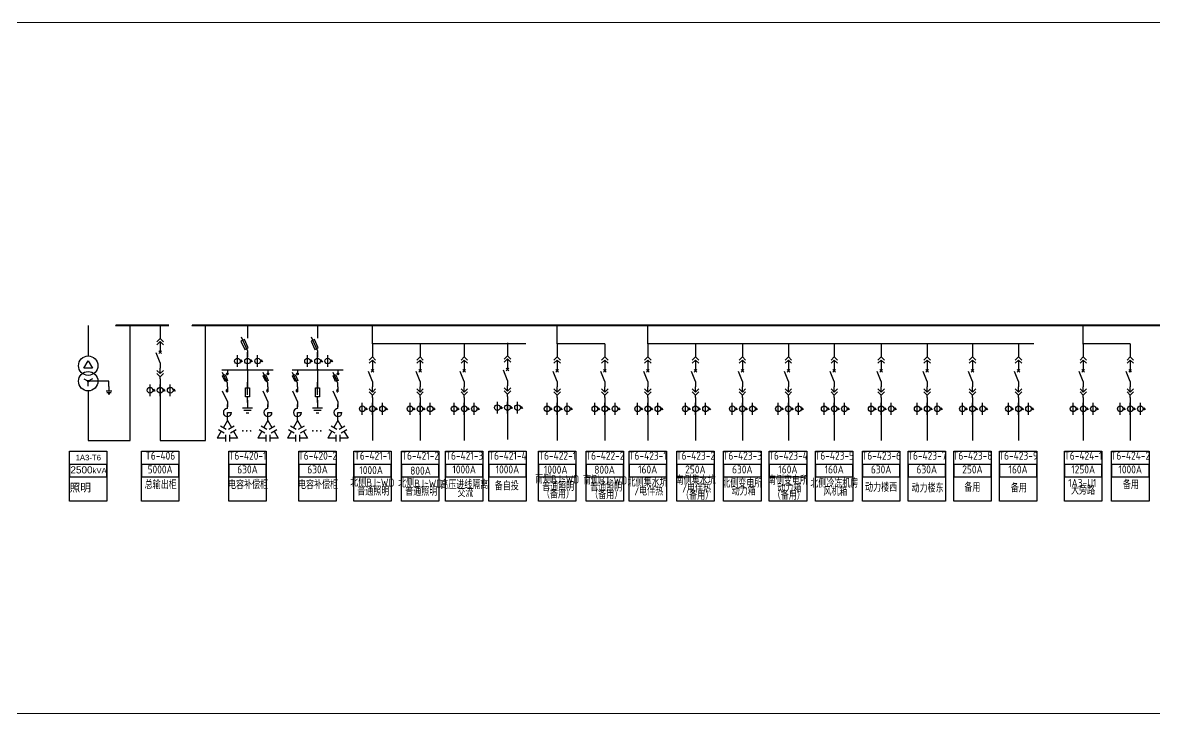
# Model space of a CAD drawing. Header units: millimetres. Extents: x -3460 to -460, y 6070 to 9130.
# Drawn here: x -2443 to -2285.5, y 8258.3 to 8354.4 of the extents above; entities that cross this region are included whole.
import ezdxf
from ezdxf.enums import TextEntityAlignment as Align

# ---------------------------------------------------------------- set-up
doc = ezdxf.new("R2010")
doc.units = ezdxf.units.MM
doc.header["$LTSCALE"] = 1000
doc.header["$MEASUREMENT"] = 0
doc.linetypes.add('CENTER', pattern=[2, 1.25, -0.25, 0.25, -0.25])
doc.linetypes.add('CONTINOUS', pattern=[0])
doc.styles.add('HZSONG', font='gbenor.shx', dxfattribs={"height": 1200, "bigfont": 'gbcbig.shx'})
doc.styles.get("Standard").update_dxf_attribs({"font": 'arial.ttf'})

# ---------------------------------------------------------------- blocks, each defined once
blk = doc.blocks.new('DYDQAA05')
at = {"color": 0}
blk.add_lwpolyline([(0, 0), (0, -7)], dxfattribs=at)
blk = doc.blocks.new('DYDQAA03')
at = {"color": 0}
for points in [[(0, 0), (0, -1.5)], [(-2.12, -3.62), (0, -1.5)], [(-2.12, -5.62), (0, -3.5)], [(2.12, -3.62), (0, -1.5)], [(2.12, -5.62), (0, -3.5)], [(0, -3.5), (0, -7)]]:
    blk.add_lwpolyline(points, dxfattribs=at)
blk = doc.blocks.new('DYDQAA09')
at = {"color": 0}
blk.add_lwpolyline([(0, 0), (0, -3.5)], dxfattribs=at)
blk.add_lwpolyline([(0, 0), (0, -3.5)], dxfattribs=at)
blk.add_lwpolyline([(0, 0), (0, -3.5)], dxfattribs=at)
blk.add_lwpolyline([(0, 0), (0, -3.5)], dxfattribs=at)
blk.add_lwpolyline([(0, 0), (0, -3.5)], dxfattribs=at)
blk.add_lwpolyline([(0, 0), (0, -3.5)], dxfattribs=at)
blk.add_lwpolyline([(0, 0), (0, -3.5)], dxfattribs=at)
blk.add_lwpolyline([(0, 0), (0, -3.5)], dxfattribs=at)
blk.add_lwpolyline([(0, 0), (0, -3.5)], dxfattribs=at)
blk = doc.blocks.new('DYDQ0201')
at = {"color": 0}
for points in [[(0.86, -0.86), (-0.86, 0.86)], [(-0.86, -0.86), (0.86, 0.86)], [(0, -7), (-2.61, -0.37)]]:
    blk.add_lwpolyline(points, dxfattribs=at)
blk = doc.blocks.new('DYDQAA04')
at = {"color": 0}
for points in [[(0, -3.5), (0, 0)], [(-2.12, -1.38), (0, -3.5)], [(-2.12, -3.38), (0, -5.5)], [(2.12, -1.38), (0, -3.5)], [(2.12, -3.38), (0, -5.5)], [(0, -7), (0, -5.5)]]:
    blk.add_lwpolyline(points, dxfattribs=at)
blk = doc.blocks.new('A$C03DD39B5')
for p, q in [((417, 475), (283, 392)), ((417, 422), (283, 339)), ((350, 333), (350, 467))]:
    blk.add_line(p, q)
blk.add_lwpolyline([(700, 167), (0, 167)])
blk.add_circle((350, 167), 167)
blk = doc.blocks.new('$element$00000530')
for points in [[(-0.291, -0.342), (-0.139, -0.275), (0.017, -0.625), (-0.136, -0.693), (-0.291, -0.342)], [(0, -1), (0, -0.78), (-0.283, -0.152)], [(-0.05, -0.183), (0.05, -0.183)], [(0, 0), (0, -0.183)]]:
    blk.add_lwpolyline(points)
blk.add_circle((0, -0.233), 0.05)
at = {"flags": 9}
blk.add_attdef('S', (0, 0), '', height=0.00000667, dxfattribs=at)
blk = doc.blocks.new('M_M4')
blk.add_line((-0.25, -0.2), (0, -0.75))
for points in [[(0, 0), (0, -0.25)], [(0, -0.75), (0, -1)]]:
    blk.add_lwpolyline(points)
blk.add_arc((-0.008, -0.192), 0.0589, 81.8699, 278.1301)
at = {"width": 0.8, "flags": 9}
blk.add_attdef('S', (0.25, -0.5), '', height=0.2, dxfattribs=at)
blk = doc.blocks.new('M_M23')
for p, q in [((0, -0.5), (-0.25, -0.5)), ((0, -0.25), (0, -0.5))]:
    blk.add_line(p, q)
for points in [[(0, 0), (0, -0.25)], [(0, -0.75), (0, -1)]]:
    blk.add_lwpolyline(points)
blk.add_arc((0, -0.5), 0.25, 270, 180)
at = {"width": 0.8, "flags": 9}
blk.add_attdef('S', (0.25, -0.5), '', height=0.2, dxfattribs=at)
blk = doc.blocks.new('M_M44IVD')
for points in [[(0, 0), (-0.2, -0.346)], [(0, 0), (0.2, -0.346)], [(-0.3, -0.52), (-0.5, -0.866)], [(-0.444, -0.436), (-0.156, -0.603)], [(-0.344, -0.263), (-0.056, -0.43)], [(0.056, -0.43), (0.344, -0.263)], [(0.156, -0.603), (0.444, -0.436)], [(0.3, -0.52), (0.5, -0.866)], [(-0.1, -0.866), (-0.5, -0.866)], [(-0.1, -0.699), (-0.1, -1.033)], [(0.1, -0.699), (0.1, -1.033)], [(0.5, -0.866), (0.1, -0.866)]]:
    blk.add_lwpolyline(points)
at = {"width": 0.8, "flags": 9}
blk.add_attdef('S', (0.25, -0.5), '', height=0.2, dxfattribs=at)
blk = doc.blocks.new('M_M17')
for p, q in [((-0.1, -0.717), (-0.1, -0.283)), ((-0.1, -0.283), (0.1, -0.283)), ((0, -0.383), (0, -0.717)), ((0.1, -0.283), (0.1, -0.717)), ((0.1, -0.717), (-0.1, -0.717))]:
    blk.add_line(p, q)
for points in [[(0, 0), (0, -0.283)], [(0, -0.717), (0, -1)]]:
    blk.add_lwpolyline(points)
for points in [[(-0.033, -0.567), (0.033, -0.567), (0, -0.367), (0.033, -0.567)], [(0.033, -0.567), (0, -0.367), (-0.033, -0.567), (0.033, -0.567)], [(0, -0.367), (-0.033, -0.567), (0.033, -0.567), (0, -0.367)]]:
    blk.add_solid(points)
at = {"width": 0.8, "flags": 9}
blk.add_attdef('S', (0.25, -0.5), '', height=0.2, dxfattribs=at)
blk = doc.blocks.new('M_M24')
for p, q in [((-0.25, -0.375), (0.25, -0.375)), ((-0.1875, -0.5), (0.1875, -0.5)), ((-0.0625, -0.625), (0.0625, -0.625))]:
    blk.add_line(p, q)
blk.add_lwpolyline([(0, 0), (0, -0.375)])
at = {"width": 0.8, "flags": 9}
blk.add_attdef('S', (0.25, -0.5), '', height=0.2, dxfattribs=at)

msp = doc.modelspace()

# ---------------------------------------------------------------- linework, layer by layer
at = {"color": 0}
for p, q in [((-2433.92, 8312.26, 2409.72), (-2433.92, 8308.01, -2201.22)), ((-2434.51, 8306.32, -2201.22), (-2433.92, 8307.34, -2201.22)), ((-2434.51, 8306.32, -2201.22), (-2433.92, 8307.34, -2201.22)), ((-2433.92, 8307.34, -2201.22), (-2433.33, 8306.32, -2201.22)), ((-2433.33, 8306.32, -2201.22), (-2434.51, 8306.32, -2201.22)), ((-2434.51, 8304.83, -2201.22), (-2433.92, 8304.5, -2201.22)), ((-2433.93, 8304.6, -2201.22), (-2434.02, 8304.51, -2201.22)), ((-2433.89, 8304.59, -2201.22), (-2434.02, 8304.46, -2201.22)), ((-2433.87, 8304.59, -2201.22), (-2434.01, 8304.45, -2201.22)), ((-2433.96, 8304.59, -2201.22), (-2434.01, 8304.54, -2201.22)), ((-2433.84, 8304.56, -2201.22), (-2433.99, 8304.42, -2201.22)), ((-2433.83, 8304.55, -2201.22), (-2433.97, 8304.41, -2201.22)), ((-2433.82, 8304.52, -2201.22), (-2433.94, 8304.4, -2201.22)), ((-2433.33, 8304.83, -2201.22), (-2433.92, 8304.5, -2201.22)), ((-2433.92, 8303.82, -2201.22), (-2433.92, 8304.5, -2201.22)), ((-2431.03, 8304.5, -2201.22), (-2433.92, 8304.5, -2201.22)), ((-2433.82, 8304.49, -2201.22), (-2433.92, 8304.4, -2201.22)), ((-2433.92, 8303.14, -2201.22), (-2433.92, 8296.23, -2201.22)), ((-2431.44, 8303.14, -2201.22), (-2430.63, 8303.14, -2201.22)), ((-2431.34, 8302.94, -2201.22), (-2430.73, 8302.94, -2201.22)), ((-2431.13, 8302.74, -2201.22), (-2430.93, 8302.74, -2201.22)), ((-2433.92, 8296.23, -2201.22), (-2428.06, 8296.23, -2201.22))]:
    msp.add_line(p, q, dxfattribs=at)
for p, q in [((-2428.06, 8296.23, -2201.22), (-2428.06, 8312.26, -415.83)), ((-2417.61, 8296.23, -415.83), (-2417.61, 8312.26, -415.83)), ((-2394.37, 8309.68, -1799.11), (-2394.37, 8312.26, -415.83)), ((-2394.37, 8309.68, -1799.11), (-2394.37, 8312.26, -415.83)), ((-2368.65, 8309.68, -1799.11), (-2368.65, 8312.26, -415.83)), ((-2368.65, 8309.68, -1799.11), (-2368.65, 8312.26, -415.83)), ((-2356.04, 8309.68, -1799.11), (-2356.04, 8312.26, -415.83)), ((-2356.04, 8309.68, -1799.11), (-2356.04, 8312.26, -415.83)), ((-2295.43, 8309.68, -1642.74), (-2295.43, 8312.26, -259.46)), ((-2373.03, 8309.68, -1799.16), (-2394.37, 8309.68, -1799.16)), ((-2362.01, 8309.68, -1799.16), (-2368.65, 8309.68, -1799.16)), ((-2302.32, 8309.68, 918.96), (-2356.04, 8309.68, -1799.16)), ((-2288.88, 8309.68, -1642.74), (-2295.52, 8309.68, -1642.74)), ((-2414.55, 8306.06, -415.83), (-2414.55, 8305.66, -415.83)), ((-2411.75, 8306.15, -415.83), (-2411.75, 8306.49, -415.83)), ((-2404.8, 8306.06, -415.83), (-2404.8, 8305.66, -415.83)), ((-2402, 8306.15, -415.83), (-2402, 8306.49, -415.83)), ((-2423.91, 8304.02, -415.83), (-2423.91, 8302.38, -415.83)), ((-2423.91, 8302.38, -415.83), (-2423.91, 8296.23, -415.83)), ((-2394.37, 8301.44, 402.06), (-2394.37, 8299.8, 402.06)), ((-2387.73, 8301.44, 402.06), (-2387.73, 8299.8, 402.06)), ((-2381.58, 8301.44, 402.06), (-2381.58, 8299.8, 402.06)), ((-2375.57, 8301.6, 402.06), (-2375.57, 8299.96, 402.06)), ((-2368.65, 8301.44, 402.06), (-2368.65, 8299.8, 402.06)), ((-2362.01, 8301.44, 402.06), (-2362.01, 8299.8, 402.06)), ((-2356.04, 8301.44, 402.06), (-2356.04, 8299.8, 402.06)), ((-2349.4, 8301.44, 402.06), (-2349.4, 8299.8, 402.06)), ((-2342.87, 8301.44, 402.06), (-2342.87, 8299.8, 402.06)), ((-2336.47, 8301.44, 402.06), (-2336.47, 8299.8, 402.06)), ((-2330.08, 8301.44, 3120.18), (-2330.08, 8299.8, 3120.18)), ((-2323.55, 8301.44, 3120.18), (-2323.55, 8299.8, 3120.18)), ((-2317.15, 8301.44, 3120.18), (-2317.15, 8299.8, 3120.18)), ((-2310.84, 8301.44, 3012.95), (-2310.84, 8299.8, 3012.95)), ((-2304.44, 8301.44, 3012.95), (-2304.44, 8299.8, 3012.95)), ((-2295.43, 8301.44, 558.48), (-2295.43, 8299.8, 558.48)), ((-2288.88, 8301.44, 558.48), (-2288.88, 8299.8, 558.48)), ((-2394.37, 8299.8, 402.06), (-2394.37, 8296.23, 402.06)), ((-2387.73, 8299.8, 402.06), (-2387.73, 8296.23, 402.06)), ((-2381.58, 8299.8, 402.06), (-2381.58, 8296.23, 402.06)), ((-2375.57, 8299.96, 402.06), (-2375.57, 8296.39, 402.06)), ((-2368.65, 8299.8, 402.06), (-2368.65, 8296.23, 402.06)), ((-2362.01, 8299.8, 402.06), (-2362.01, 8296.23, 402.06)), ((-2356.04, 8299.8, 402.06), (-2356.04, 8296.23, 402.06)), ((-2349.4, 8299.8, 402.06), (-2349.4, 8296.23, 402.06)), ((-2342.87, 8299.8, 402.06), (-2342.87, 8296.23, 402.06)), ((-2336.47, 8299.8, 402.06), (-2336.47, 8296.23, 402.06)), ((-2330.08, 8299.8, 3120.18), (-2330.08, 8296.23, 3120.18)), ((-2323.55, 8299.8, 3120.18), (-2323.55, 8296.23, 3120.18)), ((-2317.15, 8299.8, 3120.18), (-2317.15, 8296.23, 3120.18)), ((-2310.84, 8299.8, 3012.95), (-2310.84, 8296.23, 3012.95)), ((-2304.44, 8299.8, 3012.95), (-2304.44, 8296.23, 3012.95)), ((-2295.43, 8299.8, 558.48), (-2295.43, 8296.23, 558.48)), ((-2288.88, 8299.8, 558.48), (-2288.88, 8296.23, 558.48)), ((-2423.91, 8296.23, -415.83), (-2417.61, 8296.23, -415.83))]:
    msp.add_line(p, q)
at = {"linetype": 'Continuous'}
for p, q in [((-2412.62, 8310.65, -415.83), (-2411.75, 8308.72, -415.83)), ((-2402.87, 8310.65, -415.83), (-2402, 8308.72, -415.83)), ((-2411.75, 8308.27, -415.83), (-2411.75, 8308.56, -415.83)), ((-2411.75, 8307.8, -415.83), (-2411.75, 8308.44, -415.83)), ((-2402, 8308.27, -415.83), (-2402, 8308.56, -415.83)), ((-2402, 8307.8, -415.83), (-2402, 8308.44, -415.83)), ((-2415.3, 8306.06, -415.83), (-2408.19, 8306.06, -415.83)), ((-2411.75, 8306.06, -415.83), (-2411.75, 8303.6, -415.83)), ((-2405.55, 8306.06, -415.83), (-2398.44, 8306.06, -415.83)), ((-2402, 8306.06, -415.83), (-2402, 8303.6, -415.83))]:
    msp.add_line(p, q, dxfattribs=at)
at = {"color": 0, "linetype": 'CENTER', "ltscale": 0.5}
msp.add_line((-2431.03, 8303.75, -2201.22), (-2431.03, 8304.5, -2201.22), dxfattribs=at)
at = {"color": 1, "lineweight": 13, "ltscale": 0.001071}
msp.add_lwpolyline([(-2600.55, 8354.38), (-1891.29, 8354.38), (-1891.29, 8258.29), (-2600.55, 8258.29)], close=True, dxfattribs=at)
at = {"color": 1, "lineweight": 40, "ltscale": 100, "elevation": -415.83}
for points in [[(-2422.7, 8312.26), (-2430.07, 8312.26), (-2430.07, 8312.26)], [(-2188.6, 8312.26), (-2419.43, 8312.26), (-2419.43, 8312.26)]]:
    msp.add_lwpolyline(points, dxfattribs=at)
at = {"linetype": 'Continuous', "elevation": -415.83}
for points in [[(-2411.75, 8312.26), (-2411.75, 8310.47)], [(-2402, 8312.26), (-2402, 8310.47)], [(-2411.75, 8311.35), (-2411.75, 8310.47)], [(-2402, 8311.35), (-2402, 8310.47)], [(-2411.75, 8308.72), (-2411.75, 8307.84)], [(-2402, 8308.72), (-2402, 8307.84)]]:
    msp.add_lwpolyline(points, dxfattribs=at)
for points in [[(-2412.13, 8308.92), (-2411.65, 8309.14), (-2412.18, 8310.31), (-2412.66, 8310.09)], [(-2402.38, 8308.92), (-2401.9, 8309.14), (-2402.43, 8310.31), (-2402.91, 8310.09)]]:
    msp.add_lwpolyline(points, close=True, dxfattribs=at)
at = {"color": 0, "elevation": -2201.22}
msp.add_lwpolyline([(-2431.03, 8303.75), (-2431.03, 8303.14)], dxfattribs=at)
at = {"lineweight": -2, "ltscale": 100, "const_width": 0.117, "elevation": -702.11}
for points in [[(-2412.46, 8297.59, 1), (-2412.34, 8297.59, 1)], [(-2411.92, 8297.59, 1), (-2411.8, 8297.59, 1)], [(-2411.37, 8297.59, 1), (-2411.25, 8297.59, 1)], [(-2402.71, 8297.59, 1), (-2402.59, 8297.59, 1)], [(-2402.17, 8297.59, 1), (-2402.05, 8297.59, 1)], [(-2401.62, 8297.59, 1), (-2401.5, 8297.59, 1)]]:
    msp.add_lwpolyline(points, format="xyb", close=True, dxfattribs=at)
for points, elevation in [([(-2436.52, 8294.75), (-2431.32, 8294.75), (-2431.32, 8287.79), (-2436.52, 8287.79)], -1233.77), ([(-2426.51, 8294.75), (-2421.3, 8294.75), (-2421.3, 8287.79), (-2426.51, 8287.79)], -1233.77), ([(-2414.35, 8294.75), (-2409.14, 8294.75), (-2409.14, 8287.79), (-2414.35, 8287.79)], -259.46), ([(-2404.6, 8294.75), (-2399.39, 8294.75), (-2399.39, 8287.79), (-2404.6, 8287.79)], -259.46), ([(-2396.97, 8294.75), (-2391.76, 8294.75), (-2391.76, 8287.79), (-2396.97, 8287.79)], -415.88), ([(-2390.33, 8294.75), (-2385.12, 8294.75), (-2385.12, 8287.79), (-2390.33, 8287.79)], -415.88), ([(-2384.19, 8294.75), (-2378.98, 8294.75), (-2378.98, 8287.79), (-2384.19, 8287.79)], -415.88), ([(-2378.17, 8294.75), (-2372.96, 8294.75), (-2372.96, 8287.79), (-2378.17, 8287.79)], -60.46), ([(-2371.25, 8294.75), (-2366.04, 8294.75), (-2366.04, 8287.79), (-2371.25, 8287.79)], -415.88), ([(-2364.61, 8294.75), (-2359.4, 8294.75), (-2359.4, 8287.79), (-2364.61, 8287.79)], -415.88), ([(-2358.65, 8294.75), (-2353.44, 8294.75), (-2353.44, 8287.79), (-2358.65, 8287.79)], -415.88), ([(-2352.01, 8294.75), (-2346.8, 8294.75), (-2346.8, 8287.79), (-2352.01, 8287.79)], -415.88), ([(-2345.48, 8294.75), (-2340.27, 8294.75), (-2340.27, 8287.79), (-2345.48, 8287.79)], -415.88), ([(-2339.13, 8294.75), (-2333.92, 8294.75), (-2333.92, 8287.79), (-2339.13, 8287.79)], -415.88), ([(-2332.69, 8294.75), (-2327.48, 8294.75), (-2327.48, 8287.79), (-2332.69, 8287.79)], 2302.24), ([(-2326.16, 8294.75), (-2320.95, 8294.75), (-2320.95, 8287.79), (-2326.16, 8287.79)], 2302.24), ([(-2319.81, 8294.75), (-2314.6, 8294.75), (-2314.6, 8287.79), (-2319.81, 8287.79)], 2302.24), ([(-2313.45, 8294.75), (-2308.24, 8294.75), (-2308.24, 8287.79), (-2313.45, 8287.79)], 2195.01), ([(-2307.1, 8294.75), (-2301.89, 8294.75), (-2301.89, 8287.79), (-2307.1, 8287.79)], 2195.01), ([(-2298.04, 8294.75), (-2292.83, 8294.75), (-2292.83, 8287.79), (-2298.04, 8287.79)], -259.46), ([(-2291.49, 8294.75), (-2286.28, 8294.75), (-2286.28, 8287.79), (-2291.49, 8287.79)], -259.46), ([(-2436.52, 8291.19), (-2431.32, 8291.19), (-2431.32, 8292.93), (-2436.52, 8292.93)], -1233.77), ([(-2426.51, 8291.19), (-2421.3, 8291.19), (-2421.3, 8292.93), (-2426.51, 8292.93)], -1233.77), ([(-2414.35, 8291.19), (-2409.14, 8291.19), (-2409.14, 8292.93), (-2414.35, 8292.93)], -259.46), ([(-2404.6, 8291.19), (-2399.39, 8291.19), (-2399.39, 8292.93), (-2404.6, 8292.93)], -259.46), ([(-2396.97, 8291.19), (-2391.76, 8291.19), (-2391.76, 8292.93), (-2396.97, 8292.93)], -415.88), ([(-2390.33, 8291.19), (-2385.12, 8291.19), (-2385.12, 8292.93), (-2390.33, 8292.93)], -415.88), ([(-2384.19, 8291.19), (-2378.98, 8291.19), (-2378.98, 8292.93), (-2384.19, 8292.93)], -415.88), ([(-2378.17, 8291.19), (-2372.96, 8291.19), (-2372.96, 8292.93), (-2378.17, 8292.93)], -60.46), ([(-2371.25, 8291.19), (-2366.04, 8291.19), (-2366.04, 8292.93), (-2371.25, 8292.93)], -415.88), ([(-2364.61, 8291.19), (-2359.4, 8291.19), (-2359.4, 8292.93), (-2364.61, 8292.93)], -415.88), ([(-2358.65, 8291.19), (-2353.44, 8291.19), (-2353.44, 8292.93), (-2358.65, 8292.93)], -415.88), ([(-2352.01, 8291.19), (-2346.8, 8291.19), (-2346.8, 8292.93), (-2352.01, 8292.93)], -415.88), ([(-2345.48, 8291.19), (-2340.27, 8291.19), (-2340.27, 8292.93), (-2345.48, 8292.93)], -415.88), ([(-2339.13, 8291.19), (-2333.92, 8291.19), (-2333.92, 8292.93), (-2339.13, 8292.93)], -415.88), ([(-2332.69, 8291.19), (-2327.48, 8291.19), (-2327.48, 8292.93), (-2332.69, 8292.93)], 2302.24), ([(-2326.16, 8291.19), (-2320.95, 8291.19), (-2320.95, 8292.93), (-2326.16, 8292.93)], 2302.24), ([(-2319.81, 8291.19), (-2314.6, 8291.19), (-2314.6, 8292.93), (-2319.81, 8292.93)], 2302.24), ([(-2313.45, 8291.19), (-2308.24, 8291.19), (-2308.24, 8292.93), (-2313.45, 8292.93)], 2195.01), ([(-2307.1, 8291.19), (-2301.89, 8291.19), (-2301.89, 8292.93), (-2307.1, 8292.93)], 2195.01), ([(-2298.04, 8291.19), (-2292.83, 8291.19), (-2292.83, 8292.93), (-2298.04, 8292.93)], -259.46), ([(-2291.49, 8291.19), (-2286.28, 8291.19), (-2286.28, 8292.93), (-2291.49, 8292.93)], -259.46)]:
    msp.add_lwpolyline(points, close=True, dxfattribs=dict(elevation=elevation))
at = {"color": 0, "linetype": 'CONTINOUS'}
for centre in [(-2433.92, 8306.66, -2201.22), (-2433.92, 8304.5, -2201.22)]:
    msp.add_circle(centre, 1.35, dxfattribs=at)
for centre in [(-2411.75, 8306.06, -415.83), (-2402, 8306.06, -415.83)]:
    msp.add_circle(centre, 0.0936)
at = {"color": 0}
msp.add_circle((-2433.92, 8304.5, -2201.22), 0.101, dxfattribs=at)

# ---------------------------------------------------------------- block references
for name, p, xscale, yscale, zscale in [('DYDQAA05', (-2423.91, 8312.26, -2617.05), 0.2128962921302706, 0.2128962921302706, 0.2128962921302706), ('DYDQAA03', (-2423.91, 8310.77, -2617.05), 0.2128962921302706, 0.2128962921302706, 0.2128962921302706), ('DYDQ0201', (-2423.91, 8308.53, -2617.05), 0.2128962921302706, 0.2128962921302706, 0.2128962921302706), ('DYDQAA09', (-2423.91, 8309.28, -2617.05), 0.2128962921302706, 0.2128962921302706, 0.2128962921302706), ('DYDQAA05', (-2394.37, 8309.68, -1799.16), 0.2128962921302706, 0.2128962921302706, 0.2128962921302706), ('DYDQAA05', (-2387.73, 8309.68, -1799.16), 0.2128962921302706, 0.2128962921302706, 0.2128962921302706), ('DYDQAA05', (-2381.58, 8309.68, -1799.16), 0.2128962921302706, 0.2128962921302706, 0.2128962921302706), ('DYDQAA05', (-2375.57, 8309.84, -1799.16), 0.2128962921302706, 0.2128962921302706, 0.2128962921302706), ('DYDQAA05', (-2368.65, 8309.68, -1799.16), 0.2128962921302706, 0.2128962921302706, 0.2128962921302706), ('DYDQAA05', (-2362.01, 8309.68, -1799.16), 0.2128962921302706, 0.2128962921302706, 0.2128962921302706), ('DYDQAA05', (-2356.04, 8309.68, -1799.16), 0.2128962921302706, 0.2128962921302706, 0.2128962921302706), ('DYDQAA05', (-2349.4, 8309.68, -1799.16), 0.2128962921302706, 0.2128962921302706, 0.2128962921302706), ('DYDQAA05', (-2342.87, 8309.68, -1799.16), 0.2128962921302706, 0.2128962921302706, 0.2128962921302706), ('DYDQAA05', (-2336.47, 8309.68, -1799.16), 0.2128962921302706, 0.2128962921302706, 0.2128962921302706), ('DYDQAA05', (-2330.08, 8309.68, 918.96), 0.2128962921302706, 0.2128962921302706, 0.2128962921302706), ('DYDQAA05', (-2323.55, 8309.68, 918.96), 0.2128962921302706, 0.2128962921302706, 0.2128962921302706), ('DYDQAA05', (-2317.15, 8309.68, 918.96), 0.2128962921302706, 0.2128962921302706, 0.2128962921302706), ('DYDQAA05', (-2310.84, 8309.68, 811.73), 0.2128962921302706, 0.2128962921302706, 0.2128962921302706), ('DYDQAA05', (-2304.44, 8309.68, 811.73), 0.2128962921302706, 0.2128962921302706, 0.2128962921302706), ('DYDQAA05', (-2295.43, 8309.68, -1642.74), 0.2128962921302706, 0.2128962921302706, 0.2128962921302706), ('DYDQAA05', (-2288.88, 8309.68, -1642.74), 0.2128962921302706, 0.2128962921302706, 0.2128962921302706), ('DYDQAA03', (-2394.37, 8308.19, -1799.16), 0.2128962921302706, 0.2128962921302706, 0.2128962921302706), ('DYDQAA03', (-2387.73, 8308.19, -1799.16), 0.2128962921302706, 0.2128962921302706, 0.2128962921302706), ('DYDQAA03', (-2381.58, 8308.19, -1799.16), 0.2128962921302706, 0.2128962921302706, 0.2128962921302706), ('DYDQAA03', (-2375.57, 8308.35, -1799.16), 0.2128962921302706, 0.2128962921302706, 0.2128962921302706), ('DYDQAA03', (-2368.65, 8308.19, -1799.16), 0.2128962921302706, 0.2128962921302706, 0.2128962921302706), ('DYDQAA03', (-2362.01, 8308.19, -1799.16), 0.2128962921302706, 0.2128962921302706, 0.2128962921302706), ('DYDQAA03', (-2356.04, 8308.19, -1799.16), 0.2128962921302706, 0.2128962921302706, 0.2128962921302706), ('DYDQAA03', (-2349.4, 8308.19, -1799.16), 0.2128962921302706, 0.2128962921302706, 0.2128962921302706), ('DYDQAA03', (-2342.87, 8308.19, -1799.16), 0.2128962921302706, 0.2128962921302706, 0.2128962921302706), ('DYDQAA03', (-2336.47, 8308.19, -1799.16), 0.2128962921302706, 0.2128962921302706, 0.2128962921302706), ('DYDQAA03', (-2330.08, 8308.19, 918.96), 0.2128962921302706, 0.2128962921302706, 0.2128962921302706), ('DYDQAA03', (-2323.55, 8308.19, 918.96), 0.2128962921302706, 0.2128962921302706, 0.2128962921302706), ('DYDQAA03', (-2317.15, 8308.19, 918.96), 0.2128962921302706, 0.2128962921302706, 0.2128962921302706), ('DYDQAA03', (-2310.84, 8308.19, 811.73), 0.2128962921302706, 0.2128962921302706, 0.2128962921302706), ('DYDQAA03', (-2304.44, 8308.19, 811.73), 0.2128962921302706, 0.2128962921302706, 0.2128962921302706), ('DYDQAA03', (-2295.43, 8308.19, -1642.74), 0.2128962921302706, 0.2128962921302706, 0.2128962921302706), ('DYDQAA03', (-2288.88, 8308.19, -1642.74), 0.2128962921302706, 0.2128962921302706, 0.2128962921302706), ('DYDQAA04', (-2423.91, 8306.3, -2617.05), 0.2128962921302706, 0.2128962921302706, 0.2128962921302706), ('DYDQAA09', (-2423.91, 8307.04, -2617.05), 0.2128962921302706, 0.2128962921302706, 0.2128962921302706), ('DYDQ0201', (-2394.37, 8305.95, -1799.16), 0.2128962921302706, 0.2128962921302706, 0.2128962921302706), ('DYDQAA09', (-2394.37, 8306.7, -1799.16), 0.2128962921302706, 0.2128962921302706, 0.2128962921302706), ('DYDQ0201', (-2387.73, 8305.95, -1799.16), 0.2128962921302706, 0.2128962921302706, 0.2128962921302706), ('DYDQAA09', (-2387.73, 8306.7, -1799.16), 0.2128962921302706, 0.2128962921302706, 0.2128962921302706), ('DYDQ0201', (-2381.58, 8305.95, -1799.16), 0.2128962921302706, 0.2128962921302706, 0.2128962921302706), ('DYDQAA09', (-2381.58, 8306.7, -1799.16), 0.2128962921302706, 0.2128962921302706, 0.2128962921302706), ('DYDQ0201', (-2375.57, 8306.11, -1799.16), 0.2128962921302706, 0.2128962921302706, 0.2128962921302706), ('DYDQAA09', (-2375.57, 8306.86, -1799.16), 0.2128962921302706, 0.2128962921302706, 0.2128962921302706), ('DYDQ0201', (-2368.65, 8305.95, -1799.16), 0.2128962921302706, 0.2128962921302706, 0.2128962921302706), ('DYDQAA09', (-2368.65, 8306.7, -1799.16), 0.2128962921302706, 0.2128962921302706, 0.2128962921302706), ('DYDQ0201', (-2362.01, 8305.95, -1799.16), 0.2128962921302706, 0.2128962921302706, 0.2128962921302706), ('DYDQAA09', (-2362.01, 8306.7, -1799.16), 0.2128962921302706, 0.2128962921302706, 0.2128962921302706), ('DYDQ0201', (-2356.04, 8305.95, -1799.16), 0.2128962921302706, 0.2128962921302706, 0.2128962921302706), ('DYDQAA09', (-2356.04, 8306.7, -1799.16), 0.2128962921302706, 0.2128962921302706, 0.2128962921302706), ('DYDQ0201', (-2349.4, 8305.95, -1799.16), 0.2128962921302706, 0.2128962921302706, 0.2128962921302706), ('DYDQAA09', (-2349.4, 8306.7, -1799.16), 0.2128962921302706, 0.2128962921302706, 0.2128962921302706), ('DYDQ0201', (-2342.87, 8305.95, -1799.16), 0.2128962921302706, 0.2128962921302706, 0.2128962921302706), ('DYDQAA09', (-2342.87, 8306.7, -1799.16), 0.2128962921302706, 0.2128962921302706, 0.2128962921302706), ('DYDQ0201', (-2336.47, 8305.95, -1799.16), 0.2128962921302706, 0.2128962921302706, 0.2128962921302706), ('DYDQAA09', (-2336.47, 8306.7, -1799.16), 0.2128962921302706, 0.2128962921302706, 0.2128962921302706), ('DYDQ0201', (-2330.08, 8305.95, 918.96), 0.2128962921302706, 0.2128962921302706, 0.2128962921302706), ('DYDQAA09', (-2330.08, 8306.7, 918.96), 0.2128962921302706, 0.2128962921302706, 0.2128962921302706), ('DYDQ0201', (-2323.55, 8305.95, 918.96), 0.2128962921302706, 0.2128962921302706, 0.2128962921302706), ('DYDQAA09', (-2323.55, 8306.7, 918.96), 0.2128962921302706, 0.2128962921302706, 0.2128962921302706), ('DYDQ0201', (-2317.15, 8305.95, 918.96), 0.2128962921302706, 0.2128962921302706, 0.2128962921302706), ('DYDQAA09', (-2317.15, 8306.7, 918.96), 0.2128962921302706, 0.2128962921302706, 0.2128962921302706), ('DYDQ0201', (-2310.84, 8305.95, 811.73), 0.2128962921302706, 0.2128962921302706, 0.2128962921302706), ('DYDQAA09', (-2310.84, 8306.7, 811.73), 0.2128962921302706, 0.2128962921302706, 0.2128962921302706), ('DYDQ0201', (-2304.44, 8305.95, 811.73), 0.2128962921302706, 0.2128962921302706, 0.2128962921302706), ('DYDQAA09', (-2304.44, 8306.7, 811.73), 0.2128962921302706, 0.2128962921302706, 0.2128962921302706), ('DYDQ0201', (-2295.43, 8305.95, -1642.74), 0.2128962921302706, 0.2128962921302706, 0.2128962921302706), ('DYDQAA09', (-2295.43, 8306.7, -1642.74), 0.2128962921302706, 0.2128962921302706, 0.2128962921302706), ('DYDQ0201', (-2288.88, 8305.95, -1642.74), 0.2128962921302706, 0.2128962921302706, 0.2128962921302706), ('DYDQAA09', (-2288.88, 8306.7, -1642.74), 0.2128962921302706, 0.2128962921302706, 0.2128962921302706), ('DYDQAA09', (-2423.91, 8304.81, -2617.05), 0.2128962921302706, 0.2128962921302706, 0.2128962921302706), ('DYDQAA09', (-2394.37, 8304.46, -1799.16), 0.2128962921302706, 0.2128962921302706, 0.2128962921302706), ('DYDQAA09', (-2387.73, 8304.46, -1799.16), 0.2128962921302706, 0.2128962921302706, 0.2128962921302706), ('DYDQAA09', (-2381.58, 8304.46, -1799.16), 0.2128962921302706, 0.2128962921302706, 0.2128962921302706), ('DYDQAA09', (-2375.57, 8304.62, -1799.16), 0.2128962921302706, 0.2128962921302706, 0.2128962921302706), ('DYDQAA09', (-2368.65, 8304.46, -1799.16), 0.2128962921302706, 0.2128962921302706, 0.2128962921302706), ('DYDQAA09', (-2362.01, 8304.46, -1799.16), 0.2128962921302706, 0.2128962921302706, 0.2128962921302706), ('DYDQAA09', (-2356.04, 8304.46, -1799.16), 0.2128962921302706, 0.2128962921302706, 0.2128962921302706), ('DYDQAA09', (-2349.4, 8304.46, -1799.16), 0.2128962921302706, 0.2128962921302706, 0.2128962921302706), ('DYDQAA09', (-2342.87, 8304.46, -1799.16), 0.2128962921302706, 0.2128962921302706, 0.2128962921302706), ('DYDQAA09', (-2336.47, 8304.46, -1799.16), 0.2128962921302706, 0.2128962921302706, 0.2128962921302706), ('DYDQAA09', (-2330.08, 8304.46, 918.96), 0.2128962921302706, 0.2128962921302706, 0.2128962921302706), ('DYDQAA09', (-2323.55, 8304.46, 918.96), 0.2128962921302706, 0.2128962921302706, 0.2128962921302706), ('DYDQAA09', (-2317.15, 8304.46, 918.96), 0.2128962921302706, 0.2128962921302706, 0.2128962921302706), ('DYDQAA09', (-2310.84, 8304.46, 811.73), 0.2128962921302706, 0.2128962921302706, 0.2128962921302706), ('DYDQAA09', (-2304.44, 8304.46, 811.73), 0.2128962921302706, 0.2128962921302706, 0.2128962921302706), ('DYDQAA09', (-2295.43, 8304.46, -1642.74), 0.2128962921302706, 0.2128962921302706, 0.2128962921302706), ('DYDQAA09', (-2288.88, 8304.46, -1642.74), 0.2128962921302706, 0.2128962921302706, 0.2128962921302706), ('M_M4', (-2414.55, 8303.72, -415.83), 2.806660772809213, 2.806660772809213, 2.806660772809213), ('M_M4', (-2408.9, 8303.72, -415.83), 2.806660772809213, 2.806660772809213, 2.806660772809213), ('M_M4', (-2404.8, 8303.72, -415.83), 2.806660772809213, 2.806660772809213, 2.806660772809213), ('M_M4', (-2399.16, 8303.72, -415.83), 2.806660772809213, 2.806660772809213, 2.806660772809213), ('DYDQAA04', (-2394.37, 8303.72, -1799.16), 0.2128962921302706, 0.2128962921302706, 0.2128962921302706), ('DYDQAA04', (-2387.73, 8303.72, -1799.16), 0.2128962921302706, 0.2128962921302706, 0.2128962921302706), ('DYDQAA04', (-2381.58, 8303.72, -1799.16), 0.2128962921302706, 0.2128962921302706, 0.2128962921302706), ('DYDQAA04', (-2375.57, 8303.87, -1799.16), 0.2128962921302706, 0.2128962921302706, 0.2128962921302706), ('DYDQAA09', (-2375.57, 8302.38, -1799.16), 0.2128962921302706, 0.2128962921302706, 0.2128962921302706), ('DYDQAA04', (-2368.65, 8303.72, -1799.16), 0.2128962921302706, 0.2128962921302706, 0.2128962921302706), ('DYDQAA04', (-2362.01, 8303.72, -1799.16), 0.2128962921302706, 0.2128962921302706, 0.2128962921302706), ('DYDQAA04', (-2356.04, 8303.72, -1799.16), 0.2128962921302706, 0.2128962921302706, 0.2128962921302706), ('DYDQAA04', (-2349.4, 8303.72, -1799.16), 0.2128962921302706, 0.2128962921302706, 0.2128962921302706), ('DYDQAA04', (-2342.87, 8303.72, -1799.16), 0.2128962921302706, 0.2128962921302706, 0.2128962921302706), ('DYDQAA04', (-2336.47, 8303.72, -1799.16), 0.2128962921302706, 0.2128962921302706, 0.2128962921302706), ('DYDQAA04', (-2330.08, 8303.72, 918.96), 0.2128962921302706, 0.2128962921302706, 0.2128962921302706), ('DYDQAA04', (-2323.55, 8303.72, 918.96), 0.2128962921302706, 0.2128962921302706, 0.2128962921302706), ('DYDQAA04', (-2317.15, 8303.72, 918.96), 0.2128962921302706, 0.2128962921302706, 0.2128962921302706), ('DYDQAA04', (-2310.84, 8303.72, 811.73), 0.2128962921302706, 0.2128962921302706, 0.2128962921302706), ('DYDQAA04', (-2304.44, 8303.72, 811.73), 0.2128962921302706, 0.2128962921302706, 0.2128962921302706), ('DYDQAA04', (-2295.43, 8303.72, -1642.74), 0.2128962921302706, 0.2128962921302706, 0.2128962921302706), ('DYDQAA04', (-2288.88, 8303.72, -1642.74), 0.2128962921302706, 0.2128962921302706, 0.2128962921302706), ('M_M23', (-2414.55, 8299.02, -415.83), -2.24532861824737, -2.24532861824737, 2.245328618247297), ('M_M24', (-2411.75, 8301.86, -415.83), 2.806660772809213, 2.806660772809213, 2.806660772809213), ('M_M23', (-2408.9, 8299.02, -415.83), -2.24532861824737, -2.24532861824737, 2.245328618247297), ('M_M23', (-2404.8, 8299.02, -415.83), -2.24532861824737, -2.24532861824737, 2.245328618247297), ('M_M24', (-2402, 8301.86, -415.83), 2.806660772809213, 2.806660772809213, 2.806660772809213), ('M_M23', (-2399.16, 8299.02, -415.83), -2.24532861824737, -2.24532861824737, 2.245328618247297), ('DYDQAA09', (-2394.37, 8302.23, -1799.16), 0.2128962921302706, 0.2128962921302706, 0.2128962921302706), ('DYDQAA09', (-2387.73, 8302.23, -1799.16), 0.2128962921302706, 0.2128962921302706, 0.2128962921302706), ('DYDQAA09', (-2381.58, 8302.23, -1799.16), 0.2128962921302706, 0.2128962921302706, 0.2128962921302706), ('DYDQAA09', (-2368.65, 8302.23, -1799.16), 0.2128962921302706, 0.2128962921302706, 0.2128962921302706), ('DYDQAA09', (-2362.01, 8302.23, -1799.16), 0.2128962921302706, 0.2128962921302706, 0.2128962921302706), ('DYDQAA09', (-2356.04, 8302.23, -1799.16), 0.2128962921302706, 0.2128962921302706, 0.2128962921302706), ('DYDQAA09', (-2349.4, 8302.23, -1799.16), 0.2128962921302706, 0.2128962921302706, 0.2128962921302706), ('DYDQAA09', (-2342.87, 8302.23, -1799.16), 0.2128962921302706, 0.2128962921302706, 0.2128962921302706), ('DYDQAA09', (-2336.47, 8302.23, -1799.16), 0.2128962921302706, 0.2128962921302706, 0.2128962921302706), ('DYDQAA09', (-2330.08, 8302.23, 918.96), 0.2128962921302706, 0.2128962921302706, 0.2128962921302706), ('DYDQAA09', (-2323.55, 8302.23, 918.96), 0.2128962921302706, 0.2128962921302706, 0.2128962921302706), ('DYDQAA09', (-2317.15, 8302.23, 918.96), 0.2128962921302706, 0.2128962921302706, 0.2128962921302706), ('DYDQAA09', (-2310.84, 8302.23, 811.73), 0.2128962921302706, 0.2128962921302706, 0.2128962921302706), ('DYDQAA09', (-2304.44, 8302.23, 811.73), 0.2128962921302706, 0.2128962921302706, 0.2128962921302706), ('DYDQAA09', (-2295.43, 8302.23, -1642.74), 0.2128962921302706, 0.2128962921302706, 0.2128962921302706), ('DYDQAA09', (-2288.88, 8302.23, -1642.74), 0.2128962921302706, 0.2128962921302706, 0.2128962921302706), ('M_M44IVD', (-2414.55, 8299.02, -415.83), 2.806660772809213, 2.806660772809213, 2.806660772809213), ('M_M44IVD', (-2408.9, 8299.02, -415.83), 2.806660772809213, 2.806660772809213, 2.806660772809213), ('M_M44IVD', (-2404.8, 8299.02, -415.83), 2.806660772809213, 2.806660772809213, 2.806660772809213), ('M_M44IVD', (-2399.16, 8299.02, -415.83), 2.806660772809213, 2.806660772809213, 2.806660772809213)]:
    msp.add_blockref(name, p, dxfattribs=dict(xscale=xscale, yscale=yscale, zscale=zscale))
at = {"linetype": 'Continuous', "xscale": 0.00233888397733859, "yscale": 0.00233888397733859, "zscale": 0.00233888397733859, "rotation": 270}
for p in [(-2413.54, 8308.12, -415.83), (-2412.14, 8308.12, -415.83), (-2410.73, 8308.12, -415.83), (-2403.79, 8308.12, -415.83), (-2402.39, 8308.12, -415.83), (-2400.98, 8308.12, -415.83), (-2425.7, 8304.06, -415.83), (-2424.3, 8304.06, -415.83), (-2422.89, 8304.06, -415.83), (-2396.16, 8301.48, 402.06), (-2394.76, 8301.48, 402.06), (-2393.35, 8301.48, 402.06), (-2389.52, 8301.48, 402.06), (-2388.12, 8301.48, 402.06), (-2386.72, 8301.48, 402.06), (-2383.38, 8301.48, 402.06), (-2381.97, 8301.48, 402.06), (-2380.57, 8301.48, 402.06), (-2377.36, 8301.64, 402.06), (-2375.96, 8301.64, 402.06), (-2374.55, 8301.64, 402.06), (-2370.44, 8301.48, 402.06), (-2369.04, 8301.48, 402.06), (-2367.63, 8301.48, 402.06), (-2363.8, 8301.48, 402.06), (-2362.4, 8301.48, 402.06), (-2360.99, 8301.48, 402.06), (-2357.84, 8301.48, 402.06), (-2356.43, 8301.48, 402.06), (-2355.03, 8301.48, 402.06), (-2351.2, 8301.48, 402.06), (-2349.79, 8301.48, 402.06), (-2348.39, 8301.48, 402.06), (-2344.67, 8301.48, 402.06), (-2343.26, 8301.48, 402.06), (-2341.86, 8301.48, 402.06), (-2338.26, 8301.48, 402.06), (-2336.86, 8301.48, 402.06), (-2335.46, 8301.48, 402.06), (-2331.87, 8301.48, 3120.18), (-2330.47, 8301.48, 3120.18), (-2329.07, 8301.48, 3120.18), (-2325.34, 8301.48, 3120.18), (-2323.94, 8301.48, 3120.18), (-2322.54, 8301.48, 3120.18), (-2318.94, 8301.48, 3120.18), (-2317.54, 8301.48, 3120.18), (-2316.13, 8301.48, 3120.18), (-2312.64, 8301.48, 3012.95), (-2311.23, 8301.48, 3012.95), (-2309.83, 8301.48, 3012.95), (-2306.23, 8301.48, 3012.95), (-2304.83, 8301.48, 3012.95), (-2303.43, 8301.48, 3012.95), (-2297.23, 8301.48, 558.48), (-2295.82, 8301.48, 558.48), (-2294.42, 8301.48, 558.48), (-2290.67, 8301.48, 558.48), (-2289.27, 8301.48, 558.48), (-2287.87, 8301.48, 558.48)]:
    msp.add_blockref('A$C03DD39B5', p, dxfattribs=at)
at = {"linetype": 'Continuous', "xscale": 2.33888397733859, "yscale": 2.33888397733859, "zscale": 2.33888397733859}
for p in [(-2414.55, 8306.06, -415.83), (-2408.9, 8306.06, -415.83), (-2404.8, 8306.06, -415.83), (-2399.16, 8306.06, -415.83)]:
    msp.add_blockref('$element$00000530', p, dxfattribs=at)
at = {"xscale": 2.806660772809213, "yscale": 2.806660772809213, "zscale": 2.806660772809213, "rotation": 180}
for p in [(-2411.75, 8301.55, -415.83), (-2402, 8301.55, -415.83)]:
    msp.add_blockref('M_M17', p, dxfattribs=at)

# ---------------------------------------------------------------- texts
at = {"color": 7, "lineweight": 0, "style": 'HZSONG'}
for s, p in [('T6-406', (-2423.88, 8293.58, -2617.05)), ('T6-420-1', (-2411.72, 8293.58, -1642.74)), ('T6-420-2', (-2401.97, 8293.58, -1642.74)), ('T6-421-1', (-2394.34, 8293.58, -1799.16)), ('T6-421-2', (-2387.7, 8293.58, -1799.16)), ('T6-421-3', (-2381.56, 8293.58, -1799.16)), ('T6-421-4', (-2375.54, 8293.58, -1443.74)), ('T6-422-1', (-2368.62, 8293.58, -1799.16)), ('T6-422-2', (-2361.98, 8293.58, -1799.16)), ('T6-423-1', (-2356.02, 8293.58, -1799.16)), ('T6-423-2', (-2349.38, 8293.58, -1799.16)), ('T6-423-3', (-2342.85, 8293.58, -1799.16)), ('T6-423-4', (-2336.5, 8293.58, -1799.16)), ('T6-423-5', (-2330.05, 8293.58, 918.96)), ('T6-423-6', (-2323.52, 8293.58, 918.96)), ('T6-423-7', (-2317.17, 8293.58, 918.96)), ('T6-423-8', (-2310.82, 8293.58, 811.73)), ('T6-423-9', (-2304.47, 8293.58, 811.73)), ('T6-424-1', (-2295.41, 8293.58, -1642.74)), ('T6-424-2', (-2288.85, 8293.58, -1642.74)), ('5000A', (-2423.91, 8291.67, -2617.05)), ('630A', (-2411.75, 8291.67, -1642.74)), ('630A', (-2402, 8291.67, -1642.74)), ('1000A', (-2394.54, 8291.57, -1799.16)), ('800A', (-2387.67, 8291.5, -1799.16)), ('1000A', (-2381.59, 8291.67, -1799.16)), ('1000A', (-2375.57, 8291.67, -1443.74)), ('南侧BJ~WD', (-2368.66, 8290.29, -1420.36)), ('1000A', (-2368.85, 8291.64, -1799.16)), ('南侧BJ~WD', (-2361.99, 8290.15, 1297.76)), ('800A', (-2362.05, 8291.63, -1799.16)), ('160A', (-2356.05, 8291.67, -1799.16)), ('南侧集水坑', (-2349.39, 8290.12, 1297.76)), ('250A', (-2349.41, 8291.67, -1799.16)), ('630A', (-2342.88, 8291.67, -1799.16)), ('南侧变电所', (-2336.54, 8290.12, 4348.18)), ('160A', (-2336.53, 8291.67, -1799.16)), ('160A', (-2330.09, 8291.67, 918.96)), ('630A', (-2323.56, 8291.67, 918.96)), ('630A', (-2317.21, 8291.67, 918.96)), ('250A', (-2310.85, 8291.67, 811.73)), ('160A', (-2304.5, 8291.67, 811.73)), ('1250A', (-2295.44, 8291.67, -1642.74)), ('1000A', (-2288.89, 8291.67, -1642.74)), ('总输出柜', (-2423.83, 8289.5, -2617.05)), ('电容补偿柜', (-2411.67, 8289.5, -1642.74)), ('电容补偿柜', (-2401.93, 8289.5, -1642.74)), ('北侧BJ~WD', (-2394.38, 8289.84, -1420.36)), ('普通照明', (-2394.24, 8288.61, -1294.06)), ('北侧BJ~WD', (-2387.72, 8289.71, 1297.76)), ('普通照明', (-2387.57, 8288.57, 1424.06)), ('高压进线隔离', (-2381.58, 8289.5, -1642.74)), ('备自投', (-2375.67, 8289.34, -1287.32)), ('普通照明', (-2368.52, 8289.25, -1294.06)), ('普通照明', (-2361.84, 8289.19, 1424.06)), ('北侧集水坑', (-2356.06, 8289.84, -1420.36)), ('/电伴热', (-2355.91, 8288.61, -1294.06)), ('/电伴热', (-2349.24, 8289.02, 1424.06)), ('北侧变电所', (-2342.89, 8289.7, 1630.06)), ('动力箱', (-2342.69, 8288.62, 1630.06)), ('动力箱', (-2336.34, 8289.03, 4348.18)), ('北侧冷冻机房', (-2330.07, 8289.71, 4015.87)), ('风机箱', (-2329.92, 8288.57, 4142.17)), ('动力楼西', (-2323.57, 8289.13, 4348.18)), ('动力楼东', (-2317.1, 8289.04, 4348.18)), ('备用', (-2310.86, 8289.13, 4240.95)), ('备用', (-2304.4, 8289.04, 4240.95)), ('1A3-U1', (-2295.56, 8289.79, 558.48)), ('大旁路', (-2295.46, 8288.74, -1642.74)), ('备用', (-2288.81, 8289.5, -1642.74)), ('交流', (-2381.42, 8288.41, 13989.68)), ('（备用）', (-2368.54, 8288.2, -1294.06)), ('（备用）', (-2361.82, 8288.12, -1294.06)), ('（备用）', (-2349.16, 8288.03, 4142.17)), ('（备用）', (-2336.41, 8288.03, 6860.29))]:
    msp.add_text(s, height=1.114, dxfattribs=at).set_placement(p, align=Align.CENTER)
for s, insert, char_height, width, attachment_point in [('1A3-T6', (-2435.67, 8294.26, 2766.21), 0.77, 1.1343, 1), ('{\\H0.9x;2500\\H0.77778x;kVA', (-2436.39, 8292.66, -2522.15), 1.1, 1.1343, 1), ('照明', (-2436.52, 8289.62, -1233.77), 1.1, 5.0062, 4)]:
    msp.add_mtext(s, dxfattribs=dict(insert=insert, char_height=char_height, width=width, attachment_point=attachment_point))

doc.saveas('drawing.dxf')
